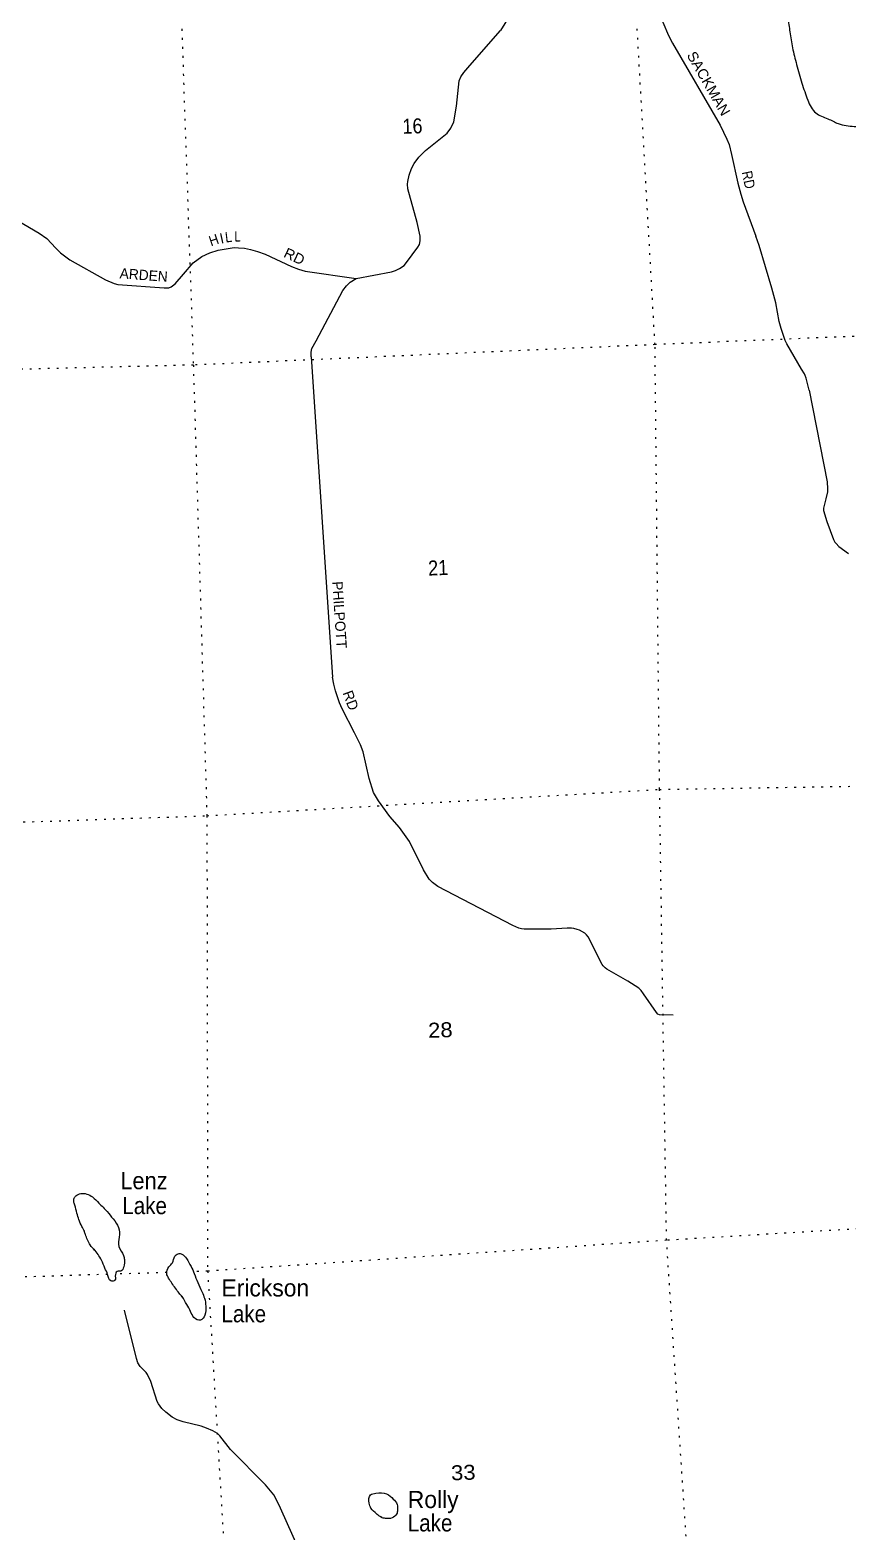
# Model space of a CAD drawing. Header units: feet. Extents: x 733631 to 986127, y 195788 to 388968.
# Drawn here: x 754394 to 763953, y 343885 to 361430 of the extents above; entities that cross this region are included whole.
import ezdxf
from ezdxf.enums import TextEntityAlignment as Align

# ---------------------------------------------------------------- set-up
doc = ezdxf.new("R2010")
doc.units = ezdxf.units.FT
doc.header["$LTSCALE"] = 70
doc.linetypes.add('DOTTED', pattern=[1.5, 0.3, -1.2])
for name, color, linetype, lineweight in [('29', 7, 'Continuous', 25), ('39', 7, 'Continuous', 13), ('7', 7, 'DOTTED', 13)]:
    doc.layers.add(name, color=color, linetype=linetype, lineweight=lineweight)
doc.layers.add('30', color=7, linetype='Continuous')
doc.layers.add('41', color=7, linetype='Continuous')

msp = doc.modelspace()

# ---------------------------------------------------------------- linework, layer by layer
at = {"layer": '29'}
for p, q in [((757678.3, 357610.82), (757930.07, 353871.09)), ((763498.56, 357223.36), (763708.42, 356153.23)), ((757806.04, 343083.56), (757322.81, 344162.22))]:
    msp.add_line(p, q, dxfattribs=at)
for points in [[(760711.75, 362704.02), (760257.65, 362021.91), (759893.39, 361426.01)], [(761726.52, 361737.4), (761759.03, 361616.92), (761791.08, 361522.96), (761856.25, 361367.12), (761901.55, 361275.37), (762458.35, 360320.36), (762537.9, 360156.77), (762563.3, 360091.57), (762590.92, 359975.5), (762666.05, 359639.48), (762699.18, 359513.47), (762727.91, 359422.83), (762878.16, 359020.49)], [(758205.01, 358527.5), (758618.21, 358607.08), (758663.5, 358621.45), (758713.21, 358644.66), (758767.34, 358678.93), (758794.97, 358713.19), (758927.54, 358894.47), (758944.1, 358926.52), (758955.15, 358966.31), (758954.05, 359022.69), (758918.7, 359181.85), (758808.23, 359575.35), (758803.81, 359630.62), (758808.23, 359661.57), (758825.9, 359734.52), (758850.21, 359811.89), (758883.35, 359871.58), (758936.38, 359946.74), (759015.92, 360021.91), (759267.8, 360225.29), (759313.11, 360281.66), (759347.35, 360357.93), (759378.28, 360539.2), (759409.21, 360835.43), (759429.11, 360881.86), (759462.24, 360932.7), (759532.95, 361016.71), (759893.39, 361426.01)], [(754188.13, 359241.53), (754499.67, 359058.05), (754590.26, 358993.93), (754696.31, 358883.4), (754751.55, 358828.15), (754859.82, 358746.34), (755275.2, 358512.01), (755379.05, 358470.02), (755421.03, 358458.95), (755960.15, 358419.16), (756014.28, 358420.29), (756041.9, 358430.23), (756088.3, 358463.38), (756185.52, 358578.33), (756300.42, 358710.97), (756403.15, 358785.05), (756497.06, 358828.15), (756592.07, 358856.87), (756777.67, 358887.82), (756829.59, 358886.74), (756899.19, 358881.2), (756972.11, 358865.72), (757050.54, 358842.52), (757140.03, 358812.66), (757449.36, 358666.76), (757533.32, 358635.82), (757608.45, 358613.7), (758205.01, 358527.5)], [(763498.56, 357223.36), (763463.67, 357362.51), (763454.53, 357393.8), (763443.8, 357415.58), (763410.64, 357468.62), (763238.3, 357764.85), (763220.63, 357802.45), (763172.02, 357941.71), (763148.82, 358024.61), (763110.15, 358242.36), (763061.54, 358414.79), (762915.71, 358914.4), (762878.16, 359020.49)], [(757678.3, 357610.82), (757678.05, 357666.45), (757687.98, 357709.55), (757736.59, 357797.98), (758050.34, 358386.01), (758091.23, 358442.39), (758134.31, 358483.28), (758205.01, 358527.5)], [(763708.42, 356153.23), (763715.56, 356069.28), (763714.71, 356033.66), (763693.47, 355954.33), (763666.95, 355843.79), (763665.55, 355817.56), (763706.73, 355689.05), (763782.12, 355480.11), (763800.6, 355448.35), (763813.58, 355431.79), (763848.13, 355397.24), (763958.61, 355313.23)], [(758600.27, 352243.92), (758464.62, 352424.96), (758407.17, 352522.23), (758358.56, 352685.82), (758287.86, 352999.73), (758256.93, 353079.32), (758186.22, 353220.8), (758040.4, 353499.34), (758009.46, 353570.08), (757965.27, 353711.56), (757944.29, 353790.04), (757930.07, 353871.09)], [(761908.59, 349922.44), (761750.96, 349927.2), (761732.17, 349932.73), (761715.61, 349953.73), (761565.37, 350170.37), (761535.53, 350211.27), (761507.92, 350236.69), (761379.77, 350320.69), (761136.73, 350457.75), (761114.9, 350473.51), (761102.19, 350485.11), (761091.15, 350498.38), (761079.29, 350515.23), (760915.79, 350837.98), (760897.27, 350859.82), (760877.11, 350878.87), (760814.15, 350913.14), (760786.79, 350922.82), (760751.17, 350934.14), (760721.34, 350937.46), (760672.74, 350939.66), (760482.73, 350926.4), (760168.99, 350926.4), (760138.04, 350930.82), (760107.12, 350939.66), (760036.42, 350970.61), (759161.47, 351426), (759098.74, 351469.96), (759059.84, 351510), (758993.55, 351620.53), (758830.05, 351952.12), (758710.74, 352115.71), (758600.27, 352243.92)], [(757322.81, 344162.22), (757280.11, 344251.46), (757241.44, 344318.88), (757144.22, 344433.83), (756737.68, 344849.42), (756613.96, 345008.59), (756584.13, 345034.02), (756530, 345066.06), (756455.98, 345098.13), (756393.01, 345119.12), (756184.22, 345173.29), (756114.62, 345196.51), (756056.07, 345226.34), (755982.05, 345282.7), (755932.34, 345325.82), (755893.67, 345379.97), (755878.21, 345410.93), (755805.3, 345640.82), (755767.73, 345724.84), (755752.27, 345746.93), (755681.57, 345817.67), (755655.05, 345859.69), (755637.38, 345910.51), (755495.97, 346476.43)]]:
    msp.add_lwpolyline(points, dxfattribs=at)
at = {"layer": '39'}
for points in [[(756700.68, 368168.11), (756634.51, 368099.32), (756512.42, 367955.29), (756386.59, 367803.03), (756253.35, 367632.29), (756203.45, 367395.79), (756133.13, 367273.87), (755995.4, 367169.73), (755834.78, 367082.97), (755737.9, 367022.81), (755596.58, 366906.4), (755421.59, 366770.56), (755284.09, 366605.74), (755145.91, 366513.73), (754878.61, 366412.97), (754698.01, 366374.04), (754636.06, 366353.59), (754323.95, 366315.95), (754162.28, 366257.47), (753984.82, 366188.31), (753924.08, 366135.52), (753768.69, 366016.58), (753523.31, 365924.72), (753274.93, 365859.05), (753089.47, 365787.57), (752970.45, 365724.58), (752839.75, 365649.02), (752681.15, 365562.33), (752562.72, 365483.17), (752409.73, 365354.21), (752301.93, 365206.65), (752236.84, 365052.55), (752195.84, 364903.37), (752151.26, 364741.92), (752117.14, 364570.74), (752096.5, 364418.25), (752034.1, 364191.42), (751972.24, 364059.69), (751804.36, 363786.53), (751633.71, 363533.51), (751513.94, 363326.85), (751393.12, 363148.47), (751364.54, 363046.27), (751345.32, 363019.27), (751284.87, 362903.78), (751213.05, 362767.64), (751122.38, 362649.03), (751011.13, 362539.79), (750850.14, 362408.5), (750706.42, 362302.13), (750594.58, 362209.05), (750448.1, 362068.17), (750276.48, 361841.42), (750181.69, 361670.05), (750092.22, 361409.86), (750015.91, 361231.08), (749936.84, 361017.8), (749830.76, 360769.15), (749736.87, 360573.54), (749656.07, 360352.1), (749560.31, 360152.38), (749487.6, 359985.86), (749415.92, 359795.47)], [(761840.63, 365679.27), (761857.63, 365624.57), (761889.28, 365480.06), (761916.51, 365400.12), (761970.9, 365296.89), (762054.99, 365156.3), (762101.45, 365048.74), (762153.52, 364953.52), (762262.75, 364789.57), (762316.61, 364645.86), (762353.65, 364465.12), (762388.51, 364397.6), (762317.14, 364249.34), (762248.99, 364068.83), (762189.44, 363929.09), (762183.68, 363756.92), (762280.86, 363590.5), (762357.32, 363437.5), (762459.14, 363309.69), (762564.25, 363202.24), (762666.45, 363118.96), (762819.22, 363035.49), (762930.69, 362920.17), (762916.1, 362767.91), (762956.35, 362609.54), (762949.39, 362415.07), (762903.24, 362241.42), (762936.38, 362111.12), (763055.78, 361945.51), (763183.56, 361717.49), (763245.51, 361574.08), (763273.94, 361407.19), (763305.06, 361222.19), (763352.72, 361027.68), (763415.41, 360809.43), (763483.42, 360611.61), (763575.96, 360461.22), (763718.03, 360393.54), (763839.45, 360337.26), (764024.76, 360303.53), (764223.24, 360296.58), (764373.31, 360285.84), (764493.46, 360263.91), (764635.61, 360248.84), (764760.77, 360255.41), (764806.93, 360265.18), (764817.22, 360267.97)], [(755148.07, 347176.61), (755097.27, 347237.48), (755042.21, 347358.89), (755028.67, 347396.84), (755000.24, 347454.48), (754964.93, 347534.12), (754941.96, 347608.14), (754916.22, 347702.29), (754904.48, 347746.38), (754909.19, 347782.96), (754928.42, 347809.96), (754986.02, 347838.36), (755123, 347798.82), (755198.49, 347726.71), (755295.22, 347627.04), (755365.1, 347542.59), (755429.51, 347441.75), (755435.72, 347328.68), (755431.68, 347219.28), (755486.15, 347114.03), (755495.95, 347067.86), (755488.99, 346982.63), (755456.45, 346932.89), (755422.11, 346931.65), (755391.14, 346894.1), (755385.6, 346825.12), (755339.37, 346817.37), (755300.24, 346890.8), (755269.12, 346966.55), (755229.24, 347060.19), (755141.56, 347188.51)], [(756173.53, 346631.19), (756137.54, 346674.39), (756092.88, 346733.47), (756052.33, 346790.66), (756013.73, 346849.96), (755991.51, 346903.77), (756016.94, 346981.58), (756057.64, 347029.59), (756087.19, 347105.52), (756124.52, 347135.2), (756169.18, 347130.75), (756221.7, 347078.03), (756275.64, 346986.93), (756313.13, 346903.32), (756353.37, 346799.58), (756404.02, 346688.12), (756433.05, 346614.32), (756448.54, 346523.84), (756436.27, 346418.19), (756387.87, 346359.78), (756309.91, 346389.32), (756270.86, 346460.74), (756225.37, 346542.03), (756173.13, 346634.05)], [(758506.05, 344053.47), (758479.19, 344068.68), (758443.8, 344095.71), (758378.64, 344162.13), (758356.2, 344222.01), (758372.88, 344317.71), (758436.84, 344338.24), (758560.58, 344328.57), (758639.66, 344268.73), (758684.4, 344207.63), (758688.89, 344141.03), (758678.49, 344094.12), (758625.52, 344049.71), (758546.89, 344042.81), (758499.05, 344054.22)], [(750060.04, 343956.38), (750096.46, 343928.04), (750291.87, 343894.68), (750458.7, 343977.62), (750679.55, 343912.81), (750801.87, 343886.9), (750897.03, 343775.04), (751042.62, 343721.66), (751221.64, 343693.77), (751407.85, 343745.04), (751518.87, 343751.1), (751640.29, 343749.44), (751894.58, 343710.12), (751972.46, 343682.6), (752077.87, 343730.94), (752201.09, 343680.79), (752420.96, 343587.62), (752581.66, 343344.61), (752730.46, 343204.35), (752844.93, 343062.84), (752940.09, 342950.98), (752982.58, 342841.25), (753127.87, 342741.33), (753247.94, 342557.54), (753364.58, 342412.06), (753523.03, 342393.54), (753722.41, 342307.72), (753880.04, 342311.42), (753980.58, 342272.59), (754058.24, 342087.25), (754147.27, 341977.19), (754254.48, 341813.17), (754237.27, 341731.61), (754282.61, 341654.36), (754418.61, 341695.72), (754534.13, 341635.17), (754535.17, 341606.89), (754409.11, 341515.31), (754465.82, 341404.08), (754675.75, 341306.5), (754765.67, 341226.82), (754829.49, 341196.76), (754912.45, 341141.11), (754984.35, 341056.72), (755049.59, 341042.91), (755131.96, 340948.79), (755175.72, 340913.96), (755345.85, 340853.38), (755398.44, 340798.64), (755594.52, 340692.47), (755600.06, 340597.58), (755622.88, 340472.97), (755656.17, 340393.26), (755789.49, 340398.1), (755878.36, 340346.7), (755974.57, 340151.93), (756076.47, 340022.11), (756162.73, 339877.55), (756326.34, 339828.87), (756539.04, 339820.41)]]:
    msp.add_spline(points, degree=3, dxfattribs=at)
at = {"layer": '7'}
msp.add_line((755992.93, 346916.14), (755385.8, 346896.88), dxfattribs=at)
for points in [[(762068.13, 343730.75), (761832.71, 347291.97), (761750.9, 352559.29), (761698.04, 357754.82), (761398.08, 363068.84), (761048.97, 368399.27), (760794.56, 373793.85), (760390.54, 379187.03), (760392.77, 380450.15)], [(755043.54, 380267.67), (755055.74, 378942.66), (755375.01, 373544.38), (755697.94, 368210.96), (756116.7, 362911.38), (756302.35, 357516.33), (756460.92, 352251.81), (756469.86, 346931.27), (756779.02, 341696.49)], [(764967.94, 357891.02), (761698.04, 357754.82), (756302.35, 357516.33), (750947.21, 357384.52), (747931.31, 357249.11)], [(744597.5, 351671.17), (745569.13, 351700.37), (751061.18, 352067.8), (756460.92, 352251.81), (761750.9, 352559.29), (765149.46, 352614.39)], [(765325.34, 347501.77), (761832.71, 347291.97), (756469.86, 346931.27), (756305.96, 346926.07)], [(755300.74, 346894.18), (751190.87, 346763.78), (745779.4, 346350.73), (740582.82, 346251.06), (734737.35, 346056.27)]]:
    msp.add_lwpolyline(points, dxfattribs=at)

# ---------------------------------------------------------------- texts
at = {"layer": '30'}
for s, rotation, width, p in [('SACKMAN', 299.839, 1.05, (762065.2, 361136.48)), ('RD', 281.885, 0.9, (762710.89, 359770.14)), ('RD', 334.622, 1.05, (757348.11, 358783.72))]:
    msp.add_text(s, height=120, rotation=rotation, dxfattribs=dict(at, width=width)).set_placement(p)
for s, rotation, width, p in [('H', 18.732, 0.95, (756560.46, 358920.01)), ('L', 6.934, 0.9, (756720.26, 358952.16)), ('L', 1.536, 0.8, (756820.5, 358959.01))]:
    msp.add_text(s, height=120, rotation=rotation, dxfattribs=dict(at, width=width)).set_placement(p, align=Align.CENTER)
msp.add_text('I', height=120, rotation=12.333, dxfattribs=at).set_placement((756647.16, 358937.9), align=Align.CENTER)
for s, rotation, p in [('ARDEN', 355.71, (755438.22, 358530.08)), ('PHILPOTT', 273.852, (757925.16, 354986.08)), ('RD', 290.311, (758045.7, 353687.03))]:
    msp.add_text(s, height=120, rotation=rotation, dxfattribs=at).set_placement(p)
at = {"layer": '41'}
for s, width, p in [('Lenz', 0.95, (755450.05, 347888.71)), ('Lake', 0.9, (755472.29, 347597.46)), ('Lake', 0.9, (756631, 346333.95)), ('Lake', 0.9, (758808.29, 343890.86))]:
    msp.add_text(s, height=200, dxfattribs=dict(at, width=width)).set_placement(p)
for s, p in [('Erickson', (756631, 346635.95)), ('Rolly', (758808.3, 344164.45))]:
    msp.add_text(s, height=200, dxfattribs=at).set_placement(p)
at = {"layer": '7'}
for s, width, p in [('16', 0.9, (758749.21, 360216.66)), ('21', 0.9, (759049.55, 355056.42)), ('28', 1.1, (759049.29, 349656.64)), ('33', 1.1, (759317.6, 344487.14))]:
    msp.add_text(s, height=175, rotation=2.08, dxfattribs=dict(at, width=width)).set_placement(p)

doc.saveas('drawing.dxf')
